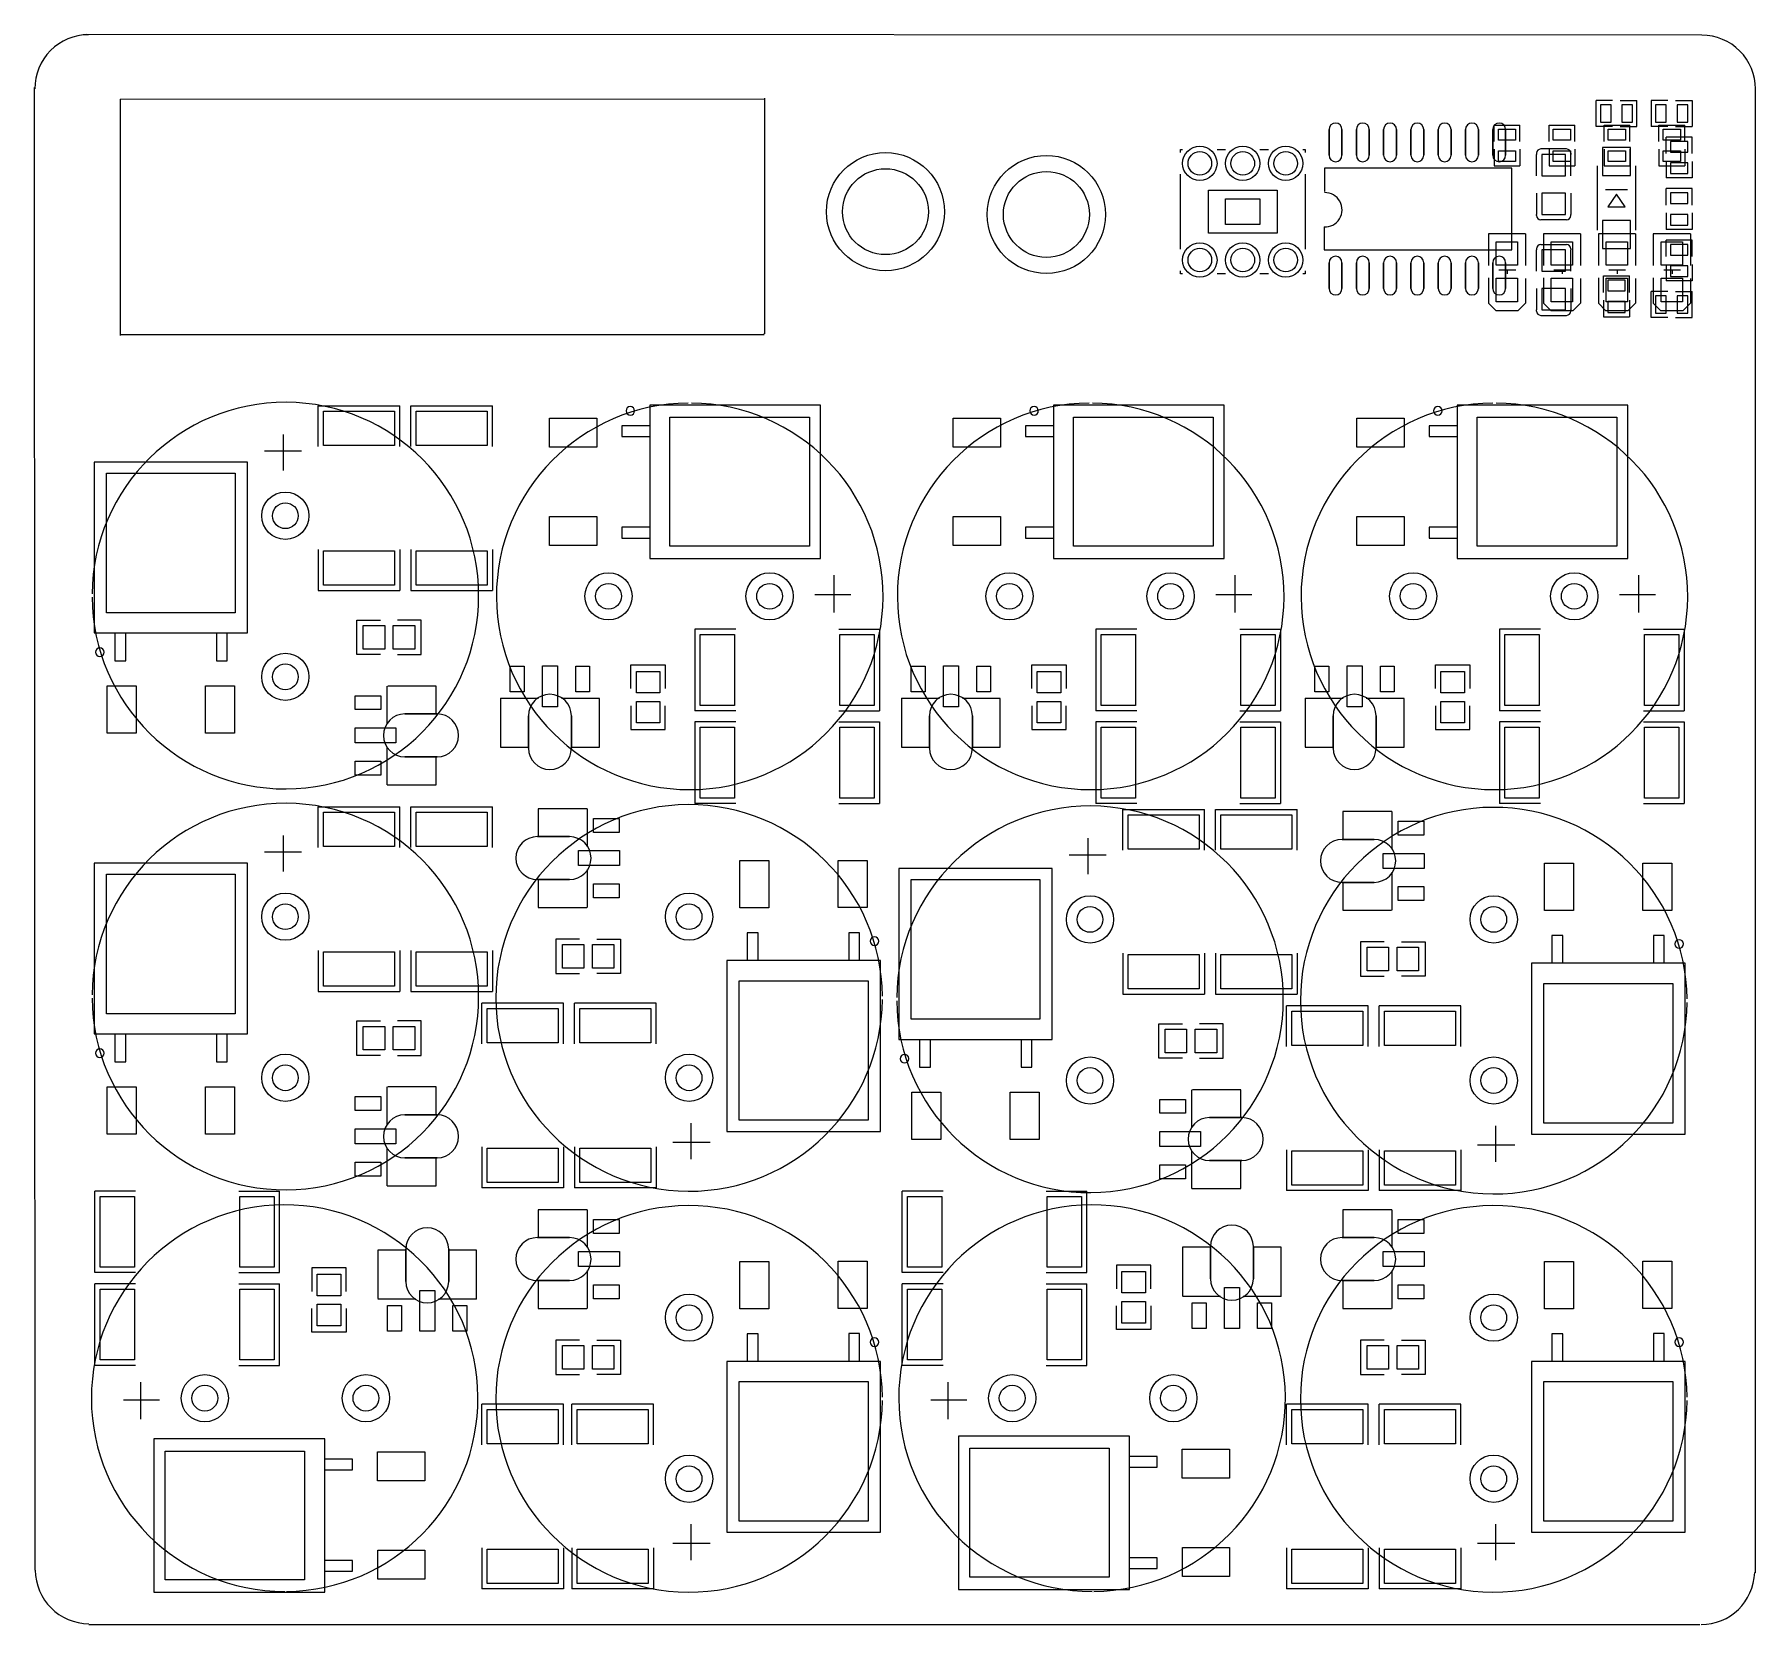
# Model space of a CAD drawing. Header units: millimetres. Extents: x 93 to 173.1, y -142.9 to -68.8.
import ezdxf

# ---------------------------------------------------------------- set-up
doc = ezdxf.new("R2010")
doc.units = ezdxf.units.MM

msp = doc.modelspace()

# ---------------------------------------------------------------- linework, layer by layer
for points in [[(170.601, -68.874), (95.377, -68.834)], [(93.004, -140.335), (92.964, -71.305)], [(96.95, -71.853), (126.936, -71.83)], [(96.95, -71.853), (96.95, -82.853)], [(126.952, -71.8), (126.952, -82.771), (126.921, -82.771)], [(165.674, -73.117), (165.674, -71.917)], [(166.444, -71.917), (165.674, -71.917)], [(166.804, -71.917), (167.574, -71.917)], [(167.574, -73.117), (167.574, -71.917)], [(168.245, -71.917), (168.245, -73.117)], [(169.015, -71.917), (168.245, -71.917)], [(169.375, -71.917), (170.145, -71.917)], [(170.145, -71.917), (170.145, -73.117)], [(173.101, -140.462), (173.101, -71.374)], [(160.924, -73.053), (162.124, -73.053)], [(160.924, -73.823), (160.924, -73.053)], [(162.124, -73.823), (162.124, -73.053)], [(163.484, -73.053), (164.684, -73.053)], [(163.484, -73.823), (163.484, -73.053)], [(164.684, -73.823), (164.684, -73.053)], [(166.444, -73.117), (165.674, -73.117)], [(166.044, -73.053), (167.244, -73.053)], [(166.044, -73.823), (166.044, -73.053)], [(166.804, -73.117), (167.574, -73.117)], [(167.244, -73.823), (167.244, -73.053)], [(169.015, -73.117), (168.245, -73.117)], [(168.603, -73.053), (169.803, -73.053)], [(168.603, -73.823), (168.603, -73.053)], [(170.145, -73.614), (168.945, -73.614)], [(168.945, -74.384), (168.945, -73.614)], [(169.375, -73.117), (170.145, -73.117)], [(169.803, -73.823), (169.803, -73.053)], [(170.145, -74.384), (170.145, -73.614)], [(146.325, -74.338), (146.325, -74.189)], [(146.325, -74.189), (146.425, -74.189)], [(148.025, -74.189), (148.425, -74.189)], [(150.025, -74.189), (150.425, -74.189)], [(152.025, -74.189), (152.125, -74.189)], [(152.125, -74.189), (152.125, -74.338)], [(160.924, -74.183), (160.924, -74.953)], [(162.124, -74.183), (162.124, -74.953)], [(162.903, -74.369), (162.903, -74.419)], [(162.903, -75.419), (162.903, -74.419)], [(164.303, -74.169), (163.103, -74.169)], [(163.484, -74.183), (163.484, -74.953)], [(164.503, -74.369), (164.503, -74.419)], [(164.503, -75.419), (164.503, -74.419)], [(164.684, -74.183), (164.684, -74.953)], [(166.044, -74.183), (166.044, -74.953)], [(167.244, -74.183), (167.244, -74.953)], [(168.603, -74.183), (168.603, -74.953)], [(169.803, -74.183), (169.803, -74.953)], [(161.753, -75.065), (153.035, -75.065), (153.035, -76.149)], [(160.924, -74.953), (162.124, -74.953)], [(161.753, -78.867), (161.753, -75.065)], [(163.484, -74.953), (164.684, -74.953)], [(165.724, -74.954), (165.724, -77.954)], [(166.044, -74.953), (167.244, -74.953)], [(167.524, -77.954), (167.524, -74.954)], [(168.603, -74.953), (169.803, -74.953)], [(168.945, -74.745), (168.945, -75.515)], [(170.145, -74.745), (170.145, -75.515)], [(146.325, -78.838), (146.325, -75.34)], [(152.125, -75.34), (152.125, -78.838)], [(166.116, -76.048), (167.132, -76.048)], [(170.145, -75.515), (168.945, -75.515)], [(170.145, -76.012), (168.945, -76.012)], [(168.945, -76.782), (168.945, -76.012)], [(170.145, -76.782), (170.145, -76.012)], [(162.903, -76.219), (162.903, -77.219)], [(164.503, -76.219), (164.503, -77.219)], [(166.624, -76.276), (166.217, -76.86)], [(166.217, -76.86), (167.03, -76.86)], [(167.03, -76.86), (166.624, -76.276)], [(162.903, -77.269), (162.903, -77.219)], [(164.303, -77.469), (163.103, -77.469)], [(164.503, -77.269), (164.503, -77.219)], [(168.945, -77.142), (168.945, -77.912)], [(170.145, -77.142), (170.145, -77.912)], [(153.01, -77.8), (153.01, -78.867), (161.753, -78.867)], [(160.661, -78.118), (160.661, -79.591)], [(162.388, -78.118), (160.661, -78.118)], [(162.388, -78.118), (162.388, -79.591)], [(163.22, -78.118), (163.22, -79.591)], [(164.948, -78.118), (163.22, -78.118)], [(164.948, -78.118), (164.948, -79.591)], [(165.78, -78.118), (165.78, -79.591)], [(167.507, -78.118), (165.78, -78.118)], [(167.507, -78.118), (167.507, -79.591)], [(168.34, -78.115), (168.34, -79.589)], [(170.067, -78.115), (168.34, -78.115)], [(170.145, -77.912), (168.945, -77.912)], [(170.145, -78.409), (168.945, -78.409)], [(168.945, -79.179), (168.945, -78.409)], [(170.067, -78.115), (170.067, -79.589)], [(170.145, -79.179), (170.145, -78.409)], [(162.903, -78.814), (162.903, -78.864)], [(162.903, -79.864), (162.903, -78.864)], [(163.103, -78.614), (164.303, -78.614)], [(164.503, -78.814), (164.503, -78.864)], [(164.503, -79.864), (164.503, -78.864)], [(146.325, -79.989), (146.325, -79.84)], [(146.425, -79.989), (146.325, -79.989)], [(148.425, -79.989), (148.025, -79.989)], [(150.425, -79.989), (150.025, -79.989)], [(152.125, -79.989), (152.025, -79.989)], [(152.125, -79.84), (152.125, -79.989)], [(161.931, -79.807), (161.143, -79.807)], [(161.532, -79.807), (161.532, -79.982)], [(164.49, -79.807), (163.703, -79.807)], [(164.092, -79.807), (164.092, -79.982)], [(166.024, -80.076), (167.224, -80.076)], [(166.024, -80.846), (166.024, -80.076)], [(167.05, -79.807), (166.263, -79.807)], [(166.652, -79.807), (166.652, -79.982)], [(167.224, -80.846), (167.224, -80.076)], [(169.61, -79.804), (168.822, -79.804)], [(168.945, -79.54), (168.945, -80.31)], [(169.211, -79.804), (169.211, -79.98)], [(170.145, -79.54), (170.145, -80.31)], [(160.661, -80.175), (160.661, -81.344)], [(162.388, -80.201), (162.388, -81.344)], [(162.903, -80.664), (162.903, -81.664)], [(163.22, -80.175), (163.22, -81.344)], [(164.503, -80.664), (164.503, -81.664)], [(164.948, -80.201), (164.948, -81.344)], [(165.78, -80.175), (165.78, -81.344)], [(167.507, -80.201), (167.507, -81.344)], [(168.245, -82.007), (168.245, -80.807)], [(169.015, -80.807), (168.245, -80.807)], [(168.34, -80.173), (168.34, -81.341)], [(170.145, -80.31), (168.945, -80.31)], [(169.375, -80.807), (170.145, -80.807)], [(170.067, -80.198), (170.067, -81.341)], [(170.145, -82.007), (170.145, -80.807)], [(162.388, -81.344), (162.032, -81.699), (161.016, -81.699), (160.661, -81.344)], [(162.903, -81.714), (162.903, -81.664)], [(164.948, -81.344), (164.592, -81.699), (163.576, -81.699), (163.22, -81.344)], [(164.503, -81.714), (164.503, -81.664)], [(167.507, -81.344), (167.152, -81.699), (166.136, -81.699), (165.78, -81.344)], [(166.024, -81.206), (166.024, -81.976)], [(167.224, -81.206), (167.224, -81.976)], [(170.067, -81.341), (169.711, -81.697), (168.695, -81.697), (168.34, -81.341)], [(163.103, -81.914), (164.303, -81.914)], [(166.024, -81.976), (167.224, -81.976)], [(169.015, -82.007), (168.245, -82.007)], [(169.375, -82.007), (170.145, -82.007)], [(126.938, -82.825), (96.966, -82.825)], [(106.177, -88.024), (106.177, -86.124)], [(106.177, -86.124), (109.977, -86.124)], [(109.977, -88.024), (109.977, -86.124)], [(110.495, -88.024), (110.495, -86.124)], [(110.495, -86.124), (114.295, -86.124)], [(114.295, -88.024), (114.295, -86.124)], [(121.611, -87.062), (120.311, -87.062), (120.311, -87.562), (121.611, -87.562)], [(140.407, -87.062), (139.107, -87.062), (139.107, -87.562), (140.407, -87.562)], [(159.203, -87.062), (157.903, -87.062), (157.903, -87.562), (159.203, -87.562)], [(104.56, -89.135), (104.56, -87.459)], [(105.398, -88.246), (103.671, -88.246)], [(121.615, -91.784), (120.315, -91.784), (120.315, -92.285), (121.615, -92.285)], [(140.411, -91.784), (139.111, -91.784), (139.111, -92.285), (140.411, -92.285)], [(159.207, -91.784), (157.907, -91.784), (157.907, -92.285), (159.207, -92.285)], [(106.177, -92.824), (106.177, -94.724)], [(109.977, -92.824), (109.977, -94.724)], [(110.495, -92.824), (110.495, -94.724)], [(114.295, -92.824), (114.295, -94.724)], [(130.194, -95.746), (130.194, -94.019)], [(148.863, -95.746), (148.863, -94.019)], [(167.659, -95.746), (167.659, -94.019)], [(106.177, -94.724), (109.977, -94.724)], [(110.495, -94.724), (114.295, -94.724)], [(129.305, -94.908), (130.981, -94.908)], [(147.974, -94.908), (149.65, -94.908)], [(166.77, -94.908), (168.446, -94.908)], [(109.074, -97.701), (107.974, -97.701), (107.974, -96.101), (109.074, -96.101)], [(109.874, -97.701), (110.974, -97.701), (110.974, -96.701), (110.974, -96.101), (109.874, -96.101)], [(96.714, -96.702), (96.714, -98.002), (97.214, -98.002), (97.214, -96.702)], [(101.436, -96.698), (101.436, -97.998), (101.937, -97.998), (101.937, -96.698)], [(125.616, -96.525), (123.716, -96.525)], [(123.716, -96.525), (123.716, -100.325)], [(130.416, -96.525), (132.316, -96.525)], [(132.316, -96.525), (132.316, -100.325)], [(144.285, -96.525), (142.385, -96.525)], [(142.385, -96.525), (142.385, -100.325)], [(149.085, -96.525), (150.985, -96.525)], [(150.985, -96.525), (150.985, -100.325)], [(163.081, -96.525), (161.181, -96.525)], [(161.181, -96.525), (161.181, -100.325)], [(167.881, -96.525), (169.781, -96.525)], [(169.781, -96.525), (169.781, -100.325)], [(120.739, -99.295), (120.739, -98.195), (122.339, -98.195), (122.339, -99.295)], [(139.408, -99.295), (139.408, -98.195), (141.008, -98.195), (141.008, -99.295)], [(158.204, -99.295), (158.204, -98.195), (159.804, -98.195), (159.804, -99.295)], [(109.387, -100.94), (109.387, -99.173)], [(111.673, -99.173), (109.413, -99.173)], [(111.673, -100.432), (111.673, -99.173)], [(114.667, -99.735), (114.667, -102.021)], [(114.667, -99.735), (116.434, -99.735)], [(117.5, -99.735), (119.267, -99.735)], [(119.267, -102.021), (119.267, -99.761)], [(120.739, -100.095), (120.739, -101.195), (121.739, -101.195), (122.339, -101.195), (122.339, -100.095)], [(133.336, -99.735), (133.336, -102.021)], [(133.336, -99.735), (135.103, -99.735)], [(136.169, -99.735), (137.936, -99.735)], [(137.936, -102.021), (137.936, -99.761)], [(139.408, -100.095), (139.408, -101.195), (140.408, -101.195), (141.008, -101.195), (141.008, -100.095)], [(152.132, -99.735), (152.132, -102.021)], [(152.132, -99.735), (153.899, -99.735)], [(154.965, -99.735), (156.732, -99.735)], [(156.732, -102.021), (156.732, -99.761)], [(158.204, -100.095), (158.204, -101.195), (159.204, -101.195), (159.804, -101.195), (159.804, -100.095)], [(125.616, -100.325), (123.716, -100.325)], [(125.616, -100.843), (123.716, -100.843)], [(123.716, -100.843), (123.716, -104.643)], [(130.416, -100.325), (132.316, -100.325)], [(130.416, -100.843), (132.316, -100.843)], [(132.316, -100.843), (132.316, -104.643)], [(144.285, -100.325), (142.385, -100.325)], [(144.285, -100.843), (142.385, -100.843)], [(142.385, -100.843), (142.385, -104.643)], [(149.085, -100.325), (150.985, -100.325)], [(149.085, -100.843), (150.985, -100.843)], [(150.985, -100.843), (150.985, -104.643)], [(163.081, -100.325), (161.181, -100.325)], [(163.081, -100.843), (161.181, -100.843)], [(161.181, -100.843), (161.181, -104.643)], [(167.881, -100.325), (169.781, -100.325)], [(167.881, -100.843), (169.781, -100.843)], [(169.781, -100.843), (169.781, -104.643)], [(109.387, -103.773), (109.387, -102.006)], [(111.673, -103.773), (111.673, -102.514)], [(114.667, -102.021), (115.926, -102.021)], [(118.008, -102.021), (119.267, -102.021)], [(133.336, -102.021), (134.595, -102.021)], [(136.677, -102.021), (137.936, -102.021)], [(152.132, -102.021), (153.391, -102.021)], [(155.473, -102.021), (156.732, -102.021)], [(109.387, -103.773), (111.673, -103.773)], [(106.177, -106.693), (106.177, -104.793)], [(106.177, -104.793), (109.977, -104.793)], [(109.977, -106.693), (109.977, -104.793)], [(110.495, -106.693), (110.495, -104.793)], [(110.495, -104.793), (114.295, -104.793)], [(114.295, -106.693), (114.295, -104.793)], [(118.705, -104.888), (116.419, -104.888)], [(116.419, -104.888), (116.419, -106.147)], [(118.705, -104.888), (118.705, -106.655)], [(125.616, -104.643), (123.716, -104.643)], [(130.416, -104.643), (132.316, -104.643)], [(144.285, -104.643), (142.385, -104.643)], [(143.642, -106.82), (143.642, -104.92)], [(143.642, -104.92), (147.442, -104.92)], [(147.442, -106.82), (147.442, -104.92)], [(147.96, -106.82), (147.96, -104.92)], [(147.96, -104.92), (151.76, -104.92)], [(149.085, -104.643), (150.985, -104.643)], [(151.76, -106.82), (151.76, -104.92)], [(163.081, -104.643), (161.181, -104.643)], [(167.881, -104.643), (169.781, -104.643)], [(156.17, -105.015), (153.884, -105.015)], [(153.884, -105.015), (153.884, -106.274)], [(156.17, -105.015), (156.17, -106.782)], [(104.56, -107.804), (104.56, -106.128)], [(142.025, -107.931), (142.025, -106.255)], [(105.398, -106.915), (103.671, -106.915)], [(142.863, -107.042), (141.136, -107.042)], [(118.705, -107.721), (118.705, -109.488)], [(156.17, -107.848), (156.17, -109.615)], [(116.419, -108.229), (116.419, -109.488)], [(153.884, -108.356), (153.884, -109.615)], [(116.419, -109.488), (118.679, -109.488)], [(153.884, -109.615), (156.144, -109.615)], [(118.345, -110.96), (117.245, -110.96), (117.245, -111.96), (117.245, -112.56), (118.345, -112.56)], [(119.145, -110.96), (120.245, -110.96), (120.245, -112.56), (119.145, -112.56)], [(126.656, -111.963), (126.656, -110.663), (126.155, -110.663), (126.155, -111.963)], [(131.378, -111.959), (131.378, -110.659), (130.878, -110.659), (130.878, -111.959)], [(155.81, -111.087), (154.71, -111.087), (154.71, -112.087), (154.71, -112.687), (155.81, -112.687)], [(156.61, -111.087), (157.71, -111.087), (157.71, -112.687), (156.61, -112.687)], [(164.121, -112.09), (164.121, -110.79), (163.62, -110.79), (163.62, -112.09)], [(168.843, -112.086), (168.843, -110.786), (168.343, -110.786), (168.343, -112.086)], [(106.177, -111.493), (106.177, -113.393)], [(109.977, -111.493), (109.977, -113.393)], [(110.495, -111.493), (110.495, -113.393)], [(114.295, -111.493), (114.295, -113.393)], [(143.642, -111.62), (143.642, -113.52)], [(147.442, -111.62), (147.442, -113.52)], [(147.96, -111.62), (147.96, -113.52)], [(151.76, -111.62), (151.76, -113.52)], [(106.177, -113.393), (109.977, -113.393)], [(110.495, -113.393), (114.295, -113.393)], [(143.642, -113.52), (147.442, -113.52)], [(147.96, -113.52), (151.76, -113.52)], [(113.797, -115.837), (113.797, -113.937)], [(117.597, -113.937), (113.797, -113.937)], [(117.597, -115.837), (117.597, -113.937)], [(118.115, -115.837), (118.115, -113.937)], [(121.915, -113.937), (118.115, -113.937)], [(121.915, -115.837), (121.915, -113.937)], [(151.262, -115.964), (151.262, -114.064)], [(155.062, -114.064), (151.262, -114.064)], [(155.062, -115.964), (155.062, -114.064)], [(155.58, -115.964), (155.58, -114.064)], [(159.38, -114.064), (155.58, -114.064)], [(159.38, -115.964), (159.38, -114.064)], [(96.714, -115.371), (96.714, -116.671), (97.214, -116.671), (97.214, -115.371)], [(101.436, -115.367), (101.436, -116.667), (101.937, -116.667), (101.937, -115.367)], [(109.074, -116.37), (107.974, -116.37), (107.974, -114.77), (109.074, -114.77)], [(109.874, -116.37), (110.974, -116.37), (110.974, -115.37), (110.974, -114.77), (109.874, -114.77)], [(146.412, -116.497), (145.312, -116.497), (145.312, -114.897), (146.412, -114.897)], [(147.212, -116.497), (148.312, -116.497), (148.312, -115.497), (148.312, -114.897), (147.212, -114.897)], [(134.179, -115.625), (134.179, -116.925), (134.679, -116.925), (134.679, -115.625)], [(138.901, -115.621), (138.901, -116.921), (139.402, -116.921), (139.402, -115.621)], [(109.387, -119.609), (109.387, -117.842)], [(111.673, -117.842), (109.413, -117.842)], [(111.673, -119.101), (111.673, -117.842)], [(146.852, -119.736), (146.852, -117.969)], [(149.138, -117.969), (146.878, -117.969)], [(149.138, -119.228), (149.138, -117.969)], [(123.532, -119.526), (123.532, -121.202)], [(160.997, -119.653), (160.997, -121.329)], [(109.387, -122.442), (109.387, -120.675)], [(113.797, -120.637), (113.797, -122.537)], [(117.597, -120.637), (117.597, -122.537)], [(118.115, -120.637), (118.115, -122.537)], [(121.915, -120.637), (121.915, -122.537)], [(122.694, -120.415), (124.421, -120.415)], [(146.852, -122.569), (146.852, -120.802)], [(151.262, -120.764), (151.262, -122.664)], [(155.062, -120.764), (155.062, -122.664)], [(155.58, -120.764), (155.58, -122.664)], [(159.38, -120.764), (159.38, -122.664)], [(160.159, -120.542), (161.886, -120.542)], [(111.673, -122.442), (111.673, -121.183)], [(149.138, -122.569), (149.138, -121.31)], [(109.387, -122.442), (111.673, -122.442)], [(117.597, -122.537), (113.797, -122.537)], [(121.915, -122.537), (118.115, -122.537)], [(146.852, -122.569), (149.138, -122.569)], [(97.676, -122.687), (95.776, -122.687)], [(95.776, -126.487), (95.776, -122.687)], [(102.476, -122.687), (104.376, -122.687)], [(104.376, -126.487), (104.376, -122.687)], [(135.268, -122.687), (133.368, -122.687)], [(133.368, -126.487), (133.368, -122.687)], [(140.068, -122.687), (141.968, -122.687)], [(141.968, -126.487), (141.968, -122.687)], [(155.062, -122.664), (151.262, -122.664)], [(159.38, -122.664), (155.58, -122.664)], [(118.705, -123.557), (116.419, -123.557)], [(116.419, -123.557), (116.419, -124.816)], [(118.705, -123.557), (118.705, -125.324)], [(156.17, -123.557), (153.884, -123.557)], [(153.884, -123.557), (153.884, -124.816)], [(156.17, -123.557), (156.17, -125.324)], [(108.952, -125.436), (108.952, -127.696)], [(110.211, -125.436), (108.952, -125.436)], [(113.552, -125.436), (112.293, -125.436)], [(113.552, -127.722), (113.552, -125.436)], [(146.417, -125.309), (146.417, -127.569)], [(147.676, -125.309), (146.417, -125.309)], [(151.017, -125.309), (149.758, -125.309)], [(151.017, -127.595), (151.017, -125.309)], [(97.676, -126.487), (95.776, -126.487)], [(102.476, -126.487), (104.376, -126.487)], [(107.48, -127.362), (107.48, -126.262), (106.48, -126.262), (105.88, -126.262), (105.88, -127.362)], [(118.705, -126.39), (118.705, -128.157)], [(135.268, -126.487), (133.368, -126.487)], [(140.068, -126.487), (141.968, -126.487)], [(144.945, -127.235), (144.945, -126.135), (143.945, -126.135), (143.345, -126.135), (143.345, -127.235)], [(156.17, -126.39), (156.17, -128.157)], [(97.676, -127.005), (95.776, -127.005)], [(95.776, -130.805), (95.776, -127.005)], [(102.476, -127.005), (104.376, -127.005)], [(104.376, -130.805), (104.376, -127.005)], [(116.419, -126.898), (116.419, -128.157)], [(135.268, -127.005), (133.368, -127.005)], [(133.368, -130.805), (133.368, -127.005)], [(140.068, -127.005), (141.968, -127.005)], [(141.968, -130.805), (141.968, -127.005)], [(153.884, -126.898), (153.884, -128.157)], [(107.48, -128.162), (107.48, -129.262), (105.88, -129.262), (105.88, -128.162)], [(110.719, -127.722), (108.952, -127.722)], [(113.552, -127.722), (111.785, -127.722)], [(116.419, -128.157), (118.679, -128.157)], [(144.945, -128.035), (144.945, -129.135), (143.345, -129.135), (143.345, -128.035)], [(148.184, -127.595), (146.417, -127.595)], [(151.017, -127.595), (149.25, -127.595)], [(153.884, -128.157), (156.144, -128.157)], [(118.345, -129.629), (117.245, -129.629), (117.245, -130.629), (117.245, -131.229), (118.345, -131.229)], [(119.145, -129.629), (120.245, -129.629), (120.245, -131.229), (119.145, -131.229)], [(126.656, -130.632), (126.656, -129.332), (126.155, -129.332), (126.155, -130.632)], [(131.378, -130.628), (131.378, -129.328), (130.878, -129.328), (130.878, -130.628)], [(155.81, -129.629), (154.71, -129.629), (154.71, -130.629), (154.71, -131.229), (155.81, -131.229)], [(156.61, -129.629), (157.71, -129.629), (157.71, -131.229), (156.61, -131.229)], [(164.121, -130.632), (164.121, -129.332), (163.62, -129.332), (163.62, -130.632)], [(168.843, -130.628), (168.843, -129.328), (168.343, -129.328), (168.343, -130.628)], [(97.676, -130.805), (95.776, -130.805)], [(102.476, -130.805), (104.376, -130.805)], [(135.268, -130.805), (133.368, -130.805)], [(140.068, -130.805), (141.968, -130.805)], [(97.898, -131.584), (97.898, -133.311)], [(135.49, -131.584), (135.49, -133.311)], [(98.787, -132.422), (97.111, -132.422)], [(113.797, -134.506), (113.797, -132.606)], [(117.597, -132.606), (113.797, -132.606)], [(117.597, -134.506), (117.597, -132.606)], [(117.988, -134.506), (117.988, -132.606)], [(121.788, -132.606), (117.988, -132.606)], [(121.788, -134.506), (121.788, -132.606)], [(136.379, -132.422), (134.703, -132.422)], [(151.262, -134.506), (151.262, -132.606)], [(155.062, -132.606), (151.262, -132.606)], [(155.062, -134.506), (155.062, -132.606)], [(155.58, -134.506), (155.58, -132.606)], [(159.38, -132.606), (155.58, -132.606)], [(159.38, -134.506), (159.38, -132.606)], [(106.477, -135.673), (107.777, -135.673), (107.777, -135.172), (106.477, -135.172)], [(143.942, -135.546), (145.242, -135.546), (145.242, -135.045), (143.942, -135.045)], [(123.532, -138.195), (123.532, -139.871)], [(160.997, -138.195), (160.997, -139.871)], [(113.797, -139.306), (113.797, -141.206)], [(117.597, -139.306), (117.597, -141.206)], [(117.988, -139.306), (117.988, -141.206)], [(121.788, -139.306), (121.788, -141.206)], [(122.694, -139.084), (124.421, -139.084)], [(151.262, -139.306), (151.262, -141.206)], [(155.062, -139.306), (155.062, -141.206)], [(155.58, -139.306), (155.58, -141.206)], [(159.38, -139.306), (159.38, -141.206)], [(160.159, -139.084), (161.886, -139.084)], [(106.481, -140.395), (107.781, -140.395), (107.781, -139.895), (106.481, -139.895)], [(143.946, -140.268), (145.246, -140.268), (145.246, -139.768), (143.946, -139.768)], [(117.597, -141.206), (113.797, -141.206)], [(121.788, -141.206), (117.988, -141.206)], [(155.062, -141.206), (151.262, -141.206)], [(159.38, -141.206), (155.58, -141.206)], [(95.504, -142.875), (170.504, -142.875)]]:
    msp.add_lwpolyline(points)
for points in [[(165.874, -72.917), (166.374, -72.917), (166.374, -72.117), (165.874, -72.117)], [(166.874, -72.917), (167.374, -72.917), (167.374, -72.117), (166.874, -72.117)], [(168.945, -72.117), (168.445, -72.117), (168.445, -72.917), (168.945, -72.917)], [(169.945, -72.117), (169.445, -72.117), (169.445, -72.917), (169.945, -72.917)], [(153.243, -74.462), (153.243, -73.262)], [(153.843, -74.462), (153.843, -73.262)], [(154.513, -74.462), (154.513, -73.262)], [(155.113, -74.462), (155.113, -73.262)], [(155.783, -74.462), (155.783, -73.262)], [(156.383, -74.462), (156.383, -73.262)], [(157.053, -74.462), (157.053, -73.262)], [(157.653, -74.462), (157.653, -73.262)], [(158.323, -74.462), (158.323, -73.262)], [(158.923, -74.462), (158.923, -73.262)], [(159.593, -74.462), (159.593, -73.262)], [(160.193, -74.462), (160.193, -73.262)], [(160.863, -74.462), (160.863, -73.262)], [(161.124, -73.753), (161.124, -73.253), (161.924, -73.253), (161.924, -73.753)], [(161.463, -74.462), (161.463, -73.262)], [(163.684, -73.753), (163.684, -73.253), (164.484, -73.253), (164.484, -73.753)], [(166.244, -73.753), (166.244, -73.253), (167.044, -73.253), (167.044, -73.753)], [(168.803, -73.753), (168.803, -73.253), (169.603, -73.253), (169.603, -73.753)], [(161.124, -74.753), (161.124, -74.253), (161.924, -74.253), (161.924, -74.753)], [(164.253, -75.419), (164.253, -74.419), (163.153, -74.419), (163.153, -75.419)], [(163.684, -74.753), (163.684, -74.253), (164.484, -74.253), (164.484, -74.753)], [(165.974, -74.104), (165.974, -75.404), (167.274, -75.404), (167.274, -74.104)], [(166.244, -74.753), (166.244, -74.253), (167.044, -74.253), (167.044, -74.753)], [(168.803, -74.753), (168.803, -74.253), (169.603, -74.253), (169.603, -74.753)], [(169.945, -74.314), (169.945, -73.814), (169.145, -73.814), (169.145, -74.314)], [(169.945, -75.314), (169.945, -74.814), (169.145, -74.814), (169.145, -75.314)], [(150.825, -78.089), (147.625, -78.089), (147.625, -76.089), (150.825, -76.089), (150.825, -78.089)], [(150.025, -77.689), (148.425, -77.689), (148.425, -76.489), (150.025, -76.489), (150.025, -77.489), (150.025, -77.689)], [(164.253, -77.219), (164.253, -76.219), (163.153, -76.219), (163.153, -77.219)], [(169.945, -76.712), (169.945, -76.212), (169.145, -76.212), (169.145, -76.712)], [(165.974, -77.504), (165.974, -78.804), (167.274, -78.804), (167.274, -77.504)], [(169.945, -77.712), (169.945, -77.212), (169.145, -77.212), (169.145, -77.712)], [(162.02, -79.578), (161.029, -79.578), (161.029, -78.486), (162.02, -78.486)], [(164.579, -79.578), (163.589, -79.578), (163.589, -78.486), (164.579, -78.486)], [(167.139, -79.578), (166.148, -79.578), (166.148, -78.486), (167.139, -78.486)], [(169.699, -79.576), (168.708, -79.576), (168.708, -78.484), (169.699, -78.484)], [(163.153, -78.864), (163.153, -79.864), (164.253, -79.864), (164.253, -78.864)], [(169.945, -79.109), (169.945, -78.609), (169.145, -78.609), (169.145, -79.109)], [(153.243, -80.662), (153.243, -79.462)], [(153.843, -80.662), (153.843, -79.462)], [(154.513, -80.662), (154.513, -79.462)], [(155.113, -80.662), (155.113, -79.462)], [(155.783, -80.662), (155.783, -79.462)], [(156.383, -80.662), (156.383, -79.462)], [(157.053, -80.662), (157.053, -79.462)], [(157.653, -80.662), (157.653, -79.462)], [(158.323, -80.662), (158.323, -79.462)], [(158.923, -80.662), (158.923, -79.462)], [(159.593, -80.662), (159.593, -79.462)], [(160.193, -80.662), (160.193, -79.462)], [(160.863, -80.662), (160.863, -79.462)], [(161.463, -80.662), (161.463, -79.462)], [(169.945, -80.109), (169.945, -79.609), (169.145, -79.609), (169.145, -80.109)], [(162.02, -81.28), (161.029, -81.28), (161.029, -80.188), (162.02, -80.188)], [(163.153, -80.664), (163.153, -81.664), (164.253, -81.664), (164.253, -80.664)], [(164.579, -81.28), (163.589, -81.28), (163.589, -80.188), (164.579, -80.188)], [(167.139, -81.28), (166.148, -81.28), (166.148, -80.188), (167.139, -80.188)], [(166.224, -80.276), (166.224, -80.776), (167.024, -80.776), (167.024, -80.276)], [(169.699, -81.278), (168.708, -81.278), (168.708, -80.185), (169.699, -80.185)], [(166.224, -81.276), (166.224, -81.776), (167.024, -81.776), (167.024, -81.276)], [(168.445, -81.807), (168.945, -81.807), (168.945, -81.007), (168.445, -81.007)], [(169.445, -81.807), (169.945, -81.807), (169.945, -81.007), (169.445, -81.007)], [(106.427, -87.974), (106.427, -86.374), (109.727, -86.374), (109.727, -87.974)], [(110.745, -87.974), (110.745, -86.374), (114.045, -86.374), (114.045, -87.974)], [(129.561, -86.089), (121.611, -86.089), (121.611, -93.235), (129.561, -93.235), (129.561, -86.089)], [(148.357, -86.089), (140.407, -86.089), (140.407, -93.235), (148.357, -93.235), (148.357, -86.089)], [(167.153, -86.089), (159.203, -86.089), (159.203, -93.235), (167.153, -93.235), (167.153, -86.089)], [(119.144, -86.697), (119.144, -88.047), (116.944, -88.047), (116.944, -86.697)], [(129.046, -86.662), (129.046, -92.662), (122.546, -92.662), (122.546, -86.662)], [(137.94, -86.697), (137.94, -88.047), (135.74, -88.047), (135.74, -86.697)], [(147.842, -86.662), (147.842, -92.662), (141.342, -92.662), (141.342, -86.662)], [(156.736, -86.697), (156.736, -88.047), (154.536, -88.047), (154.536, -86.697)], [(166.638, -86.662), (166.638, -92.662), (160.138, -92.662), (160.138, -86.662)], [(95.741, -88.752), (95.741, -96.702), (102.887, -96.702), (102.887, -88.752), (95.741, -88.752)], [(96.314, -89.267), (102.314, -89.267), (102.314, -95.767), (96.314, -95.767)], [(116.949, -92.627), (116.949, -91.277), (119.149, -91.277), (119.149, -92.627)], [(135.745, -92.627), (135.745, -91.277), (137.945, -91.277), (137.945, -92.627)], [(154.541, -92.627), (154.541, -91.277), (156.741, -91.277), (156.741, -92.627)], [(106.427, -94.474), (106.427, -92.874), (109.727, -92.874), (109.727, -94.474)], [(110.745, -94.474), (110.745, -92.874), (114.045, -92.874), (114.045, -94.474)], [(109.274, -97.451), (108.274, -97.451), (108.274, -96.351), (109.274, -96.351)], [(110.674, -97.451), (109.674, -97.451), (109.674, -96.351), (110.674, -96.351)], [(123.966, -96.775), (125.566, -96.775), (125.566, -100.075), (123.966, -100.075)], [(130.466, -96.775), (132.066, -96.775), (132.066, -100.075), (130.466, -100.075)], [(142.635, -96.775), (144.235, -96.775), (144.235, -100.075), (142.635, -100.075)], [(149.135, -96.775), (150.735, -96.775), (150.735, -100.075), (149.135, -100.075)], [(161.431, -96.775), (163.031, -96.775), (163.031, -100.075), (161.431, -100.075)], [(167.931, -96.775), (169.531, -96.775), (169.531, -100.075), (167.931, -100.075)], [(115.768, -99.439), (115.118, -99.439), (115.118, -98.245), (115.768, -98.245)], [(117.317, -100.144), (116.617, -100.144), (116.617, -98.239), (117.317, -98.239)], [(118.816, -99.439), (118.166, -99.439), (118.166, -98.245), (118.816, -98.245)], [(120.989, -99.495), (120.989, -98.495), (122.089, -98.495), (122.089, -99.495)], [(134.437, -99.439), (133.787, -99.439), (133.787, -98.245), (134.437, -98.245)], [(135.986, -100.144), (135.286, -100.144), (135.286, -98.239), (135.986, -98.239)], [(137.485, -99.439), (136.835, -99.439), (136.835, -98.245), (137.485, -98.245)], [(139.658, -99.495), (139.658, -98.495), (140.758, -98.495), (140.758, -99.495)], [(153.233, -99.439), (152.583, -99.439), (152.583, -98.245), (153.233, -98.245)], [(154.782, -100.144), (154.082, -100.144), (154.082, -98.239), (154.782, -98.239)], [(156.281, -99.439), (155.631, -99.439), (155.631, -98.245), (156.281, -98.245)], [(158.454, -99.495), (158.454, -98.495), (159.554, -98.495), (159.554, -99.495)], [(96.349, -99.169), (97.699, -99.169), (97.699, -101.369), (96.349, -101.369)], [(102.279, -101.364), (100.929, -101.364), (100.929, -99.164), (102.279, -99.164)], [(109.091, -99.624), (109.091, -100.274), (107.897, -100.274), (107.897, -99.624)], [(120.989, -100.895), (120.989, -99.895), (122.089, -99.895), (122.089, -100.895)], [(139.658, -100.895), (139.658, -99.895), (140.758, -99.895), (140.758, -100.895)], [(158.454, -100.895), (158.454, -99.895), (159.554, -99.895), (159.554, -100.895)], [(111.712, -100.473), (110.212, -100.473)], [(115.967, -102.06), (115.967, -100.56)], [(117.967, -102.06), (117.967, -100.56)], [(134.636, -102.06), (134.636, -100.56)], [(136.636, -102.06), (136.636, -100.56)], [(153.432, -102.06), (153.432, -100.56)], [(155.432, -102.06), (155.432, -100.56)], [(109.796, -101.123), (109.796, -101.823), (107.891, -101.823), (107.891, -101.123)], [(123.966, -101.093), (125.566, -101.093), (125.566, -104.393), (123.966, -104.393)], [(130.466, -101.093), (132.066, -101.093), (132.066, -104.393), (130.466, -104.393)], [(142.635, -101.093), (144.235, -101.093), (144.235, -104.393), (142.635, -104.393)], [(149.135, -101.093), (150.735, -101.093), (150.735, -104.393), (149.135, -104.393)], [(161.431, -101.093), (163.031, -101.093), (163.031, -104.393), (161.431, -104.393)], [(167.931, -101.093), (169.531, -101.093), (169.531, -104.393), (167.931, -104.393)], [(111.712, -102.473), (110.212, -102.473)], [(109.091, -102.672), (109.091, -103.322), (107.897, -103.322), (107.897, -102.672)], [(106.427, -106.643), (106.427, -105.043), (109.727, -105.043), (109.727, -106.643)], [(110.745, -106.643), (110.745, -105.043), (114.045, -105.043), (114.045, -106.643)], [(119.001, -105.989), (119.001, -105.339), (120.195, -105.339), (120.195, -105.989)], [(143.892, -106.77), (143.892, -105.17), (147.192, -105.17), (147.192, -106.77)], [(148.21, -106.77), (148.21, -105.17), (151.51, -105.17), (151.51, -106.77)], [(156.466, -106.116), (156.466, -105.466), (157.66, -105.466), (157.66, -106.116)], [(116.38, -106.188), (117.88, -106.188)], [(153.845, -106.315), (155.345, -106.315)], [(118.296, -107.538), (118.296, -106.838), (120.201, -106.838), (120.201, -107.538)], [(125.813, -107.297), (127.163, -107.297), (127.163, -109.497), (125.813, -109.497)], [(131.743, -109.492), (130.393, -109.492), (130.393, -107.292), (131.743, -107.292)], [(155.761, -107.665), (155.761, -106.965), (157.666, -106.965), (157.666, -107.665)], [(95.741, -107.421), (95.741, -115.371), (102.887, -115.371), (102.887, -107.421), (95.741, -107.421)], [(96.314, -107.936), (102.314, -107.936), (102.314, -114.436), (96.314, -114.436)], [(133.206, -107.675), (133.206, -115.625), (140.352, -115.625), (140.352, -107.675), (133.206, -107.675)], [(163.278, -107.424), (164.628, -107.424), (164.628, -109.624), (163.278, -109.624)], [(169.208, -109.619), (167.858, -109.619), (167.858, -107.419), (169.208, -107.419)], [(116.38, -108.188), (117.88, -108.188)], [(119.001, -109.037), (119.001, -108.387), (120.195, -108.387), (120.195, -109.037)], [(133.779, -108.19), (139.779, -108.19), (139.779, -114.69), (133.779, -114.69)], [(153.845, -108.315), (155.345, -108.315)], [(156.466, -109.164), (156.466, -108.514), (157.66, -108.514), (157.66, -109.164)], [(117.545, -111.21), (118.545, -111.21), (118.545, -112.31), (117.545, -112.31)], [(118.945, -111.21), (119.945, -111.21), (119.945, -112.31), (118.945, -112.31)], [(155.01, -111.337), (156.01, -111.337), (156.01, -112.437), (155.01, -112.437)], [(156.41, -111.337), (157.41, -111.337), (157.41, -112.437), (156.41, -112.437)], [(106.427, -113.143), (106.427, -111.543), (109.727, -111.543), (109.727, -113.143)], [(110.745, -113.143), (110.745, -111.543), (114.045, -111.543), (114.045, -113.143)], [(132.351, -119.909), (132.351, -111.959), (125.205, -111.959), (125.205, -119.909), (132.351, -119.909)], [(143.892, -113.27), (143.892, -111.67), (147.192, -111.67), (147.192, -113.27)], [(148.21, -113.27), (148.21, -111.67), (151.51, -111.67), (151.51, -113.27)], [(169.816, -120.036), (169.816, -112.086), (162.67, -112.086), (162.67, -120.036), (169.816, -120.036)], [(131.778, -119.394), (125.778, -119.394), (125.778, -112.894), (131.778, -112.894)], [(169.243, -119.521), (163.243, -119.521), (163.243, -113.021), (169.243, -113.021)], [(117.347, -114.187), (117.347, -115.787), (114.047, -115.787), (114.047, -114.187)], [(121.665, -114.187), (121.665, -115.787), (118.365, -115.787), (118.365, -114.187)], [(154.812, -114.314), (154.812, -115.914), (151.512, -115.914), (151.512, -114.314)], [(159.13, -114.314), (159.13, -115.914), (155.83, -115.914), (155.83, -114.314)], [(109.274, -116.12), (108.274, -116.12), (108.274, -115.02), (109.274, -115.02)], [(110.674, -116.12), (109.674, -116.12), (109.674, -115.02), (110.674, -115.02)], [(146.612, -116.247), (145.612, -116.247), (145.612, -115.147), (146.612, -115.147)], [(148.012, -116.247), (147.012, -116.247), (147.012, -115.147), (148.012, -115.147)], [(96.349, -117.838), (97.699, -117.838), (97.699, -120.038), (96.349, -120.038)], [(102.279, -120.033), (100.929, -120.033), (100.929, -117.833), (102.279, -117.833)], [(109.091, -118.293), (109.091, -118.943), (107.897, -118.943), (107.897, -118.293)], [(133.814, -118.092), (135.164, -118.092), (135.164, -120.292), (133.814, -120.292)], [(139.744, -120.287), (138.394, -120.287), (138.394, -118.087), (139.744, -118.087)], [(146.556, -118.42), (146.556, -119.07), (145.362, -119.07), (145.362, -118.42)], [(111.712, -119.142), (110.212, -119.142)], [(149.177, -119.269), (147.677, -119.269)], [(109.796, -119.792), (109.796, -120.492), (107.891, -120.492), (107.891, -119.792)], [(147.261, -119.919), (147.261, -120.619), (145.356, -120.619), (145.356, -119.919)], [(117.347, -120.687), (117.347, -122.287), (114.047, -122.287), (114.047, -120.687)], [(121.665, -120.687), (121.665, -122.287), (118.365, -122.287), (118.365, -120.687)], [(154.812, -120.814), (154.812, -122.414), (151.512, -122.414), (151.512, -120.814)], [(159.13, -120.814), (159.13, -122.414), (155.83, -122.414), (155.83, -120.814)], [(109.091, -121.341), (109.091, -121.991), (107.897, -121.991), (107.897, -121.341)], [(111.712, -121.142), (110.212, -121.142)], [(146.556, -121.468), (146.556, -122.118), (145.362, -122.118), (145.362, -121.468)], [(149.177, -121.269), (147.677, -121.269)], [(97.626, -126.237), (96.026, -126.237), (96.026, -122.937), (97.626, -122.937)], [(104.126, -126.237), (102.526, -126.237), (102.526, -122.937), (104.126, -122.937)], [(135.218, -126.237), (133.618, -126.237), (133.618, -122.937), (135.218, -122.937)], [(141.718, -126.237), (140.118, -126.237), (140.118, -122.937), (141.718, -122.937)], [(119.001, -124.658), (119.001, -124.008), (120.195, -124.008), (120.195, -124.658)], [(156.466, -124.658), (156.466, -124.008), (157.66, -124.008), (157.66, -124.658)], [(116.38, -124.857), (117.88, -124.857)], [(153.845, -124.857), (155.345, -124.857)], [(110.252, -125.397), (110.252, -126.897)], [(112.252, -125.397), (112.252, -126.897)], [(118.296, -126.207), (118.296, -125.507), (120.201, -125.507), (120.201, -126.207)], [(147.717, -125.27), (147.717, -126.77)], [(149.717, -125.27), (149.717, -126.77)], [(155.761, -126.207), (155.761, -125.507), (157.666, -125.507), (157.666, -126.207)], [(107.23, -126.562), (107.23, -127.562), (106.13, -127.562), (106.13, -126.562)], [(125.813, -125.966), (127.163, -125.966), (127.163, -128.166), (125.813, -128.166)], [(131.743, -128.161), (130.393, -128.161), (130.393, -125.961), (131.743, -125.961)], [(144.695, -126.435), (144.695, -127.435), (143.595, -127.435), (143.595, -126.435)], [(163.278, -125.966), (164.628, -125.966), (164.628, -128.166), (163.278, -128.166)], [(169.208, -128.161), (167.858, -128.161), (167.858, -125.961), (169.208, -125.961)], [(97.626, -130.555), (96.026, -130.555), (96.026, -127.255), (97.626, -127.255)], [(104.126, -130.555), (102.526, -130.555), (102.526, -127.255), (104.126, -127.255)], [(110.902, -127.313), (111.602, -127.313), (111.602, -129.218), (110.902, -129.218)], [(116.38, -126.857), (117.88, -126.857)], [(119.001, -127.706), (119.001, -127.056), (120.195, -127.056), (120.195, -127.706)], [(135.218, -130.555), (133.618, -130.555), (133.618, -127.255), (135.218, -127.255)], [(141.718, -130.555), (140.118, -130.555), (140.118, -127.255), (141.718, -127.255)], [(148.367, -127.186), (149.067, -127.186), (149.067, -129.091), (148.367, -129.091)], [(153.845, -126.857), (155.345, -126.857)], [(156.466, -127.706), (156.466, -127.056), (157.66, -127.056), (157.66, -127.706)], [(107.23, -127.962), (107.23, -128.962), (106.13, -128.962), (106.13, -127.962)], [(109.403, -128.018), (110.053, -128.018), (110.053, -129.212), (109.403, -129.212)], [(112.451, -128.018), (113.101, -128.018), (113.101, -129.212), (112.451, -129.212)], [(144.695, -127.835), (144.695, -128.835), (143.595, -128.835), (143.595, -127.835)], [(146.868, -127.891), (147.518, -127.891), (147.518, -129.085), (146.868, -129.085)], [(149.916, -127.891), (150.566, -127.891), (150.566, -129.085), (149.916, -129.085)], [(117.545, -129.879), (118.545, -129.879), (118.545, -130.979), (117.545, -130.979)], [(118.945, -129.879), (119.945, -129.879), (119.945, -130.979), (118.945, -130.979)], [(155.01, -129.879), (156.01, -129.879), (156.01, -130.979), (155.01, -130.979)], [(156.41, -129.879), (157.41, -129.879), (157.41, -130.979), (156.41, -130.979)], [(132.351, -138.578), (132.351, -130.628), (125.205, -130.628), (125.205, -138.578), (132.351, -138.578)], [(169.816, -138.578), (169.816, -130.628), (162.67, -130.628), (162.67, -138.578), (169.816, -138.578)], [(131.778, -138.063), (125.778, -138.063), (125.778, -131.563), (131.778, -131.563)], [(169.243, -138.063), (163.243, -138.063), (163.243, -131.563), (169.243, -131.563)], [(117.347, -132.856), (117.347, -134.456), (114.047, -134.456), (114.047, -132.856)], [(121.538, -132.856), (121.538, -134.456), (118.238, -134.456), (118.238, -132.856)], [(154.812, -132.856), (154.812, -134.456), (151.512, -134.456), (151.512, -132.856)], [(159.13, -132.856), (159.13, -134.456), (155.83, -134.456), (155.83, -132.856)], [(98.531, -141.368), (106.481, -141.368), (106.481, -134.222), (98.531, -134.222), (98.531, -141.368)], [(135.996, -141.241), (143.946, -141.241), (143.946, -134.095), (135.996, -134.095), (135.996, -141.241)], [(99.046, -140.795), (99.046, -134.795), (105.546, -134.795), (105.546, -140.795)], [(111.143, -134.83), (111.143, -136.18), (108.943, -136.18), (108.943, -134.83)], [(136.511, -140.668), (136.511, -134.668), (143.011, -134.668), (143.011, -140.668)], [(148.608, -134.703), (148.608, -136.053), (146.408, -136.053), (146.408, -134.703)], [(108.948, -140.76), (108.948, -139.41), (111.148, -139.41), (111.148, -140.76)], [(117.347, -139.356), (117.347, -140.956), (114.047, -140.956), (114.047, -139.356)], [(121.538, -139.356), (121.538, -140.956), (118.238, -140.956), (118.238, -139.356)], [(146.413, -140.633), (146.413, -139.283), (148.613, -139.283), (148.613, -140.633)], [(154.812, -139.356), (154.812, -140.956), (151.512, -140.956), (151.512, -139.356)], [(159.13, -139.356), (159.13, -140.956), (155.83, -140.956), (155.83, -139.356)]]:
    msp.add_lwpolyline(points, close=True)
for centre, radius in [((132.588, -77.089), 2.75), ((140.081, -77.216), 2.75), ((147.225, -74.839), 0.8), ((147.225, -74.839), 0.55), ((149.225, -74.839), 0.8), ((149.225, -74.839), 0.55), ((151.225, -74.839), 0.8), ((151.225, -74.839), 0.55), ((132.588, -77.089), 2), ((140.081, -77.216), 2), ((147.225, -79.339), 0.8), ((147.225, -79.339), 0.55), ((149.225, -79.339), 0.8), ((149.225, -79.339), 0.55), ((151.225, -79.339), 0.8), ((151.225, -79.339), 0.55), ((104.648, -91.246), 1.1), ((104.648, -91.246), 0.6), ((119.694, -94.996), 1.1), ((119.694, -94.996), 0.6), ((127.194, -94.996), 1.1), ((127.194, -94.996), 0.6), ((138.363, -94.996), 1.1), ((138.363, -94.996), 0.6), ((145.863, -94.996), 1.1), ((145.863, -94.996), 0.6), ((157.159, -94.996), 1.1), ((157.159, -94.996), 0.6), ((164.659, -94.996), 1.1), ((164.659, -94.996), 0.6), ((104.648, -98.746), 1.1), ((104.648, -98.746), 0.6), ((104.648, -109.915), 1.1), ((123.444, -109.915), 1.1), ((142.113, -110.042), 1.1), ((160.909, -110.042), 1.1), ((104.648, -109.915), 0.6), ((123.444, -109.915), 0.6), ((142.113, -110.042), 0.6), ((160.909, -110.042), 0.6), ((104.648, -117.415), 1.1), ((104.648, -117.415), 0.6), ((123.444, -117.415), 1.1), ((123.444, -117.415), 0.6), ((142.113, -117.542), 1.1), ((142.113, -117.542), 0.6), ((160.909, -117.542), 1.1), ((160.909, -117.542), 0.6), ((123.444, -128.584), 1.1), ((123.444, -128.584), 0.6), ((160.909, -128.584), 1.1), ((160.909, -128.584), 0.6), ((100.898, -132.334), 1.1), ((108.398, -132.334), 1.1), ((138.49, -132.334), 1.1), ((145.99, -132.334), 1.1), ((100.898, -132.334), 0.6), ((108.398, -132.334), 0.6), ((138.49, -132.334), 0.6), ((145.99, -132.334), 0.6), ((123.444, -136.084), 1.1), ((160.909, -136.084), 1.1), ((123.444, -136.084), 0.6), ((160.909, -136.084), 0.6)]:
    msp.add_circle(centre, radius)
for centre, radius, start, end in [((95.484, -71.348), 2.5, 90, 180.28641), ((170.601, -71.374), 2.5, 359.99942, 90), ((153.543, -73.262), 0.3, 0, 180), ((154.813, -73.262), 0.3, 0, 180), ((156.083, -73.262), 0.3, 0, 180), ((157.353, -73.262), 0.3, 0, 180), ((158.623, -73.262), 0.3, 0, 180), ((159.893, -73.262), 0.3, 0, 180), ((161.163, -73.262), 0.3, 0, 180), ((153.543, -74.462), 0.3, 180, 0), ((154.813, -74.462), 0.3, 180, 0), ((156.083, -74.462), 0.3, 180, 0), ((157.353, -74.462), 0.3, 180, 0), ((158.623, -74.462), 0.3, 180, 0), ((159.893, -74.462), 0.3, 180, 0), ((161.163, -74.462), 0.3, 180, 0), ((163.103, -74.369), 0.2, 90, 180), ((164.303, -74.369), 0.2, 0, 90), ((153.047, -77), 0.801, 267.32101, 90.86023), ((163.103, -77.269), 0.2, 180, 270), ((164.303, -77.269), 0.2, 270, 360), ((153.543, -79.462), 0.3, 0, 180), ((154.813, -79.462), 0.3, 0, 180), ((156.083, -79.462), 0.3, 0, 180), ((157.353, -79.462), 0.3, 0, 180), ((158.623, -79.462), 0.3, 0, 180), ((159.893, -79.462), 0.3, 0, 180), ((161.163, -79.462), 0.3, 0, 180), ((163.103, -78.814), 0.2, 90, 180), ((164.303, -78.814), 0.2, 0, 90), ((153.543, -80.662), 0.3, 180, 0), ((154.813, -80.662), 0.3, 180, 0), ((156.083, -80.662), 0.3, 180, 0), ((157.353, -80.662), 0.3, 180, 0), ((158.623, -80.662), 0.3, 180, 0), ((159.893, -80.662), 0.3, 180, 0), ((161.163, -80.662), 0.3, 180, 0), ((163.103, -81.714), 0.2, 180, 270), ((164.303, -81.714), 0.2, 270, 360), ((104.648, -94.964), 9, 180.50128, 179.49872), ((123.476, -94.996), 9, 90.50128, 89.49872), ((120.71, -86.363), 0.2, 270.36383, 270), ((142.145, -94.996), 9, 90.50128, 89.49872), ((139.506, -86.363), 0.2, 270.36383, 270), ((160.941, -94.996), 9, 90.50128, 89.49872), ((158.302, -86.363), 0.2, 270.36383, 270), ((96.015, -97.603), 0.2, 0.36383, 359.63617), ((116.967, -100.56), 1, 0, 180), ((135.636, -100.56), 1, 0, 180), ((154.432, -100.56), 1, 0, 180), ((110.212, -101.473), 1, 90, 270), ((111.712, -101.473), 1, 270, 90), ((116.967, -102.06), 1, 180, 0), ((135.636, -102.06), 1, 180, 0), ((154.432, -102.06), 1, 180, 0), ((104.648, -113.633), 9, 180.50128, 179.49872), ((123.444, -113.697), 9, 0.50128, 359.49872), ((142.113, -113.76), 9, 180.50128, 179.49872), ((160.909, -113.824), 9, 0.50128, 359.49872), ((116.38, -107.188), 1, 450, 270), ((117.88, -107.188), 1, 270, 450), ((153.845, -107.315), 1, 450, 270), ((155.345, -107.315), 1, 270, 450), ((132.077, -111.058), 0.2, 180.36383, 179.63617), ((169.542, -111.185), 0.2, 180.36383, 179.63617), ((96.015, -116.272), 0.2, 0.36383, 359.63617), ((133.48, -116.526), 0.2, 0.36383, 359.63617), ((110.212, -120.142), 1, 90, 270), ((111.712, -120.142), 1, 270, 90), ((147.677, -120.269), 1, 90, 270), ((149.177, -120.269), 1, 270, 90), ((104.616, -132.334), 9, 270.50128, 270), ((123.444, -132.366), 9, 0.50128, 359.49872), ((142.208, -132.334), 9, 270.50128, 270), ((160.909, -132.366), 9, 0.50128, 359.49872), ((111.252, -125.397), 1, 360, 180), ((116.38, -125.857), 1, 450, 270), ((117.88, -125.857), 1, 270, 450), ((148.717, -125.27), 1, 360, 180), ((153.845, -125.857), 1, 450, 270), ((155.345, -125.857), 1, 270, 450), ((111.252, -126.897), 1, 180, 360), ((148.717, -126.77), 1, 180, 360), ((132.077, -129.727), 0.2, 180.36383, 179.63617), ((169.542, -129.727), 0.2, 180.36383, 179.63617), ((95.504, -140.335), 2.5, 180, 270), ((107.382, -141.094), 0.2, 90, 90), ((144.847, -140.967), 0.2, 90, 90), ((170.561, -140.375), 2.5, 270, 358.13163)]:
    msp.add_arc(centre, radius, start, end)

doc.saveas('drawing.dxf')
